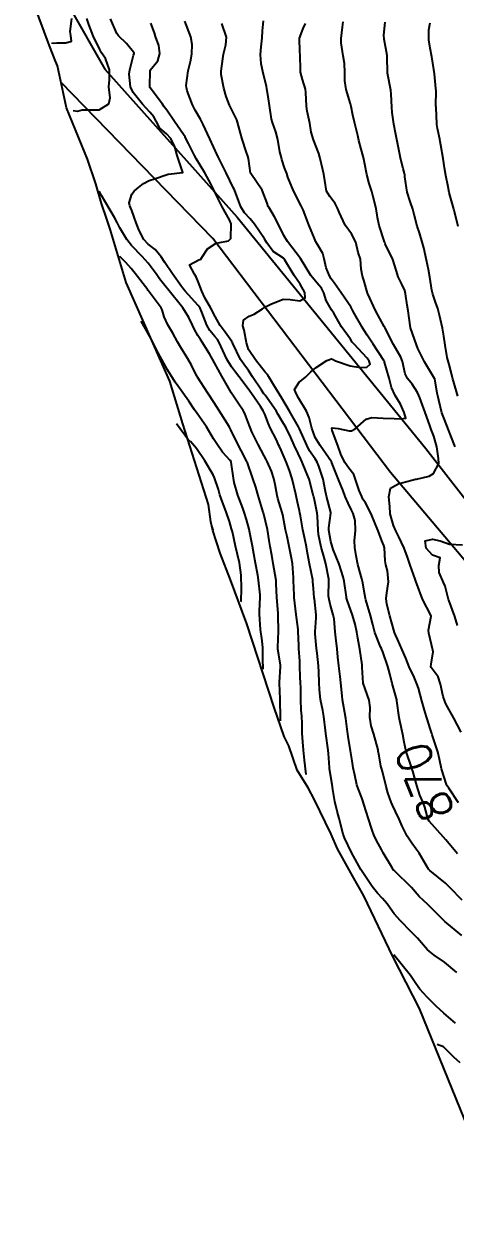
# Model space of a CAD drawing. Header units: metres. Extents: x 307586 to 320046, y 7427249 to 7434250.
# Drawn here: x 319152.3 to 319203.2, y 7427250 to 7427391 of the extents above; entities that cross this region are included whole.
import ezdxf
from ezdxf.enums import TextEntityAlignment as Align

# ---------------------------------------------------------------- set-up
doc = ezdxf.new("R2010")
doc.units = ezdxf.units.M
doc.header["$MEASUREMENT"] = 0
for name, color, linetype in [('Area', 45, 'Continuous'), ('Cotas', 45, 'Continuous'), ('Curvas de Nivel 1m', 11, 'Continuous'), ('Curvas de Nivel 5m', 15, 'Continuous'), ('Vias Secundárias', 230, 'Continuous')]:
    doc.layers.add(name, color=color, linetype=linetype)
doc.styles.add('Style-STANDARD', font='STANDARD.shx')

msp = doc.modelspace()

# ---------------------------------------------------------------- linework, layer by layer
at = {"layer": 'Area'}
msp.add_polyline3d([(319209.13, 7427249.95, 862.59), (319198.99, 7427274.79, 866.62), (319195.85, 7427280.94, 875.25), (319192.43, 7427288.1, 867.86), (319191.07, 7427290.47, 867.97), (319189.32, 7427293.63, 867.89), (319188.58, 7427295.36, 867.8), (319187.89, 7427296.76, 867.77), (319186.58, 7427299.41, 867.54), (319185.84, 7427300.82, 867.41), (319184.56, 7427302.93, 866.93), (319183.58, 7427305.81, 866.96), (319183.03, 7427306.89, 866.6), (319181.84, 7427310.32, 866.28), (319178.6, 7427320.19, 865.24), (319176.66, 7427325.4, 864.28), (319175.47, 7427328.53, 864.04), (319174.58, 7427331.21, 863.95), (319174.36, 7427332.22, 864.02), (319174.08, 7427334.26, 864.38), (319171.06, 7427343.79, 864.72), (319169.52, 7427348.83, 866.03), (319164.36, 7427360.47, 866.41), (319162.44, 7427366.75, 867.45), (319162.08, 7427367.93, 867.4), (319161.42, 7427369.79, 866.95), (319160.78, 7427372.11, 866.95), (319159.79, 7427375.02, 866.58), (319157.3, 7427381.08, 865.81), (319156.23, 7427386.02, 865.31), (319156.01, 7427386.57, 865.34), (319155.29, 7427388.39, 865.35), (319152.27, 7427396.58, 863.96)], dxfattribs=at)
at = {"layer": 'Curvas de Nivel 1m', "flags": 128}
for points, elevation in [([(319158.1, 7427380.75), (319158.6, 7427380.7), (319159.15, 7427380.84), (319159.91, 7427380.83), (319161.15, 7427380.83), (319162.31, 7427381.56), (319162.47, 7427382.26), (319162.3, 7427383.57), (319162.37, 7427384.39), (319162.38, 7427385.57), (319161.9, 7427386.89), (319161.45, 7427387.58), (319161.23, 7427387.94), (319160.44, 7427389.59), (319159.94, 7427390.92), (319159.7, 7427391.6)], 866), ([(319203.39, 7427279.06), (319201.94, 7427280.27), (319200.74, 7427281.08), (319199.96, 7427281.74), (319198.75, 7427283.11), (319198.38, 7427283.51), (319197.99, 7427283.9), (319196.77, 7427285.13), (319196.02, 7427285.97), (319195.53, 7427286.65), (319195.17, 7427287.15), (319194.64, 7427287.77), (319194.04, 7427288.4), (319193.41, 7427289.18), (319192.07, 7427291.19), (319190.97, 7427293.2), (319190.12, 7427294.95), (319189.98, 7427295.36), (319189.52, 7427297.22), (319189.29, 7427298.09), (319189, 7427299.23), (319188.77, 7427300.65), (319188.68, 7427301.24), (319188.38, 7427303.08), (319188.36, 7427303.24), (319188.24, 7427304.89), (319188.22, 7427305.24), (319188.21, 7427305.27), (319187.94, 7427307.24), (319187.9, 7427307.61), (319187.69, 7427309.25), (319187.56, 7427309.98), (319187.32, 7427311.25), (319187.19, 7427312.39), (319187.16, 7427313.25), (319187.12, 7427314.49), (319187.06, 7427315.25), (319186.91, 7427316.73), (319186.85, 7427317.26), (319186.67, 7427318.99), (319186.67, 7427319.26), (319186.79, 7427320.9), (319186.78, 7427321.26), (319186.59, 7427323.13), (319186.57, 7427323.26), (319186.47, 7427324.37), (319186.4, 7427325.18), (319186.39, 7427325.26), (319186.38, 7427325.37), (319186.01, 7427327.27), (319185.77, 7427328.52), (319185.64, 7427329.27), (319185.47, 7427330.2), (319185.23, 7427331.28), (319184.93, 7427332.94), (319184.86, 7427333.29), (319184.82, 7427333.52), (319184.6, 7427334.56), (319184.44, 7427335.29), (319184.4, 7427335.5), (319183.95, 7427337.3), (319183.64, 7427338.3), (319183.25, 7427339.3), (319182.67, 7427340.68), (319182.47, 7427341.11), (319182.36, 7427341.31), (319182.09, 7427341.91), (319181.36, 7427343.33), (319181.15, 7427343.77), (319180.72, 7427344.93), (319180.55, 7427345.34), (319180.22, 7427345.85), (319179.14, 7427347.36), (319178.75, 7427347.9), (319177.65, 7427349.38), (319177.27, 7427349.88), (319176.78, 7427350.53), (319176.24, 7427351.4), (319175.75, 7427352.46), (319175.34, 7427353.4), (319175.15, 7427353.73), (319174.83, 7427354.09), (319174.22, 7427354.79), (319173.88, 7427355.42), (319173.3, 7427356.98), (319173.1, 7427357.43), (319172.87, 7427357.76), (319171.32, 7427359.45), (319171.13, 7427359.69), (319170.9, 7427359.98), (319169.83, 7427361.47), (319168.93, 7427362.82), (319168.5, 7427363.49), (319167.79, 7427364.34), (319166.96, 7427365), (319166.45, 7427365.52), (319165.87, 7427366.62), (319165.54, 7427367.52), (319165, 7427368.96), (319164.77, 7427369.53), (319164.7, 7427369.85), (319165.03, 7427370.87), (319165.31, 7427371.25), (319165.61, 7427371.52), (319166.41, 7427372.15), (319167.05, 7427372.49), (319167.8, 7427372.75), (319169.06, 7427373.18), (319169.3, 7427373.24), (319171.06, 7427373.46), (319170.36, 7427375.47), (319170.1, 7427376.46), (319169.63, 7427377.47), (319169.12, 7427378.02), (319168.31, 7427378.68), (319167.89, 7427379.5), (319167.63, 7427380), (319167.14, 7427380.55), (319166.27, 7427381.52), (319165.17, 7427382.87), (319164.85, 7427383.54), (319164.71, 7427385.05), (319164.78, 7427385.54), (319165.23, 7427387.29), (319165.29, 7427387.47), (319165.3, 7427387.53), (319165.23, 7427387.66), (319164.38, 7427388.68), (319163.46, 7427389.56), (319163.36, 7427389.67), (319163.26, 7427389.85), (319162.49, 7427391.57)], 867), ([(319203.99, 7427283.4), (319202, 7427285.07), (319200.03, 7427287.04), (319199.97, 7427287.09), (319198.97, 7427288.03), (319198.05, 7427289.06), (319198, 7427289.12), (319196.07, 7427291), (319196, 7427291.07), (319195.94, 7427291.14), (319195.74, 7427291.49), (319194.71, 7427293.16), (319194.49, 7427293.55), (319194.11, 7427294.25), (319193.65, 7427295.17), (319193.36, 7427295.95), (319192.96, 7427297.18), (319192.43, 7427298.92), (319192.35, 7427299.19), (319192.18, 7427299.65), (319191.74, 7427300.75), (319191.6, 7427301.2), (319191.35, 7427302.34), (319191.18, 7427303.21), (319191.04, 7427304.02), (319190.84, 7427305.21), (319190.59, 7427306.89), (319190.53, 7427307.22), (319190.49, 7427307.43), (319190.29, 7427309), (319190.26, 7427309.22), (319190.26, 7427309.26), (319189.92, 7427311.22), (319189.86, 7427311.68), (319189.7, 7427313.23), (319189.61, 7427313.97), (319189.46, 7427315.23), (319189.36, 7427316.24), (319189.28, 7427317.23), (319189.11, 7427318.53), (319189.02, 7427319.23), (319188.9, 7427320.77), (319188.81, 7427321.24), (319188.45, 7427322.51), (319188.27, 7427323.24), (319188.26, 7427323.45), (319188.29, 7427325.24), (319188.27, 7427325.46), (319187.95, 7427327.25), (319187.74, 7427328.03), (319187.37, 7427329.25), (319187.08, 7427330.72), (319187.03, 7427331.26), (319186.95, 7427332.88), (319186.92, 7427333.26), (319186.6, 7427334.82), (319186.51, 7427335.17), (319186.48, 7427335.26), (319186.45, 7427335.42), (319185.95, 7427337.27), (319185.59, 7427338.22), (319185.13, 7427339.28), (319184.97, 7427339.6), (319184.66, 7427340.27), (319184.21, 7427341.29), (319183.81, 7427342.18), (319183.26, 7427343.3), (319182.71, 7427344.24), (319182.31, 7427344.9), (319182.05, 7427345.32), (319180.75, 7427347.17), (319180.62, 7427347.34), (319180.34, 7427347.76), (319179.29, 7427349.35), (319178.78, 7427350.08), (319178.23, 7427350.81), (319177.87, 7427351.37), (319176.94, 7427353.27), (319176.9, 7427353.39), (319176.88, 7427353.44), (319176.82, 7427353.52), (319176.04, 7427354.6), (319175.47, 7427355.4), (319174.86, 7427356.46), (319174.35, 7427357.42), (319173.65, 7427358.66), (319173.28, 7427359.43), (319172.9, 7427360.48), (319172.61, 7427361.14), (319172.42, 7427361.44), (319171.83, 7427362.54), (319172.94, 7427363.13), (319173.16, 7427363.21), (319173.29, 7427363.43), (319173.94, 7427364.43), (319174.96, 7427365.09), (319175.21, 7427365.16), (319176.45, 7427365.4), (319176.7, 7427365.66), (319176.74, 7427367.39), (319176.54, 7427367.85), (319175.68, 7427369.4), (319175.03, 7427370.72), (319174.7, 7427371.41), (319174.36, 7427372.1), (319173.64, 7427373.42), (319173.07, 7427374.32), (319172.65, 7427375.01), (319172.42, 7427375.44), (319171.7, 7427376.86), (319171.41, 7427377.46), (319171.31, 7427377.65), (319171.12, 7427377.93), (319170.06, 7427379.47), (319169.15, 7427380.79), (319168.85, 7427381.19), (319168.63, 7427381.49), (319167.18, 7427383.43), (319167.14, 7427383.51), (319167.13, 7427383.57), (319167.2, 7427385.51), (319168.07, 7427386.64), (319168.34, 7427387.49), (319168.19, 7427388.45), (319167.82, 7427389.5), (319167.68, 7427389.93), (319167.27, 7427391.05)], 868), ([(319204.04, 7427287.58), (319202.6, 7427289.06), (319202.06, 7427289.59), (319200.22, 7427291.09), (319200.08, 7427291.26), (319198.94, 7427293.11), (319198.61, 7427293.62), (319198.11, 7427294.29), (319197.55, 7427295.13), (319196.96, 7427296.31), (319196.58, 7427297.14), (319196.16, 7427298.06), (319195.82, 7427298.8), (319195.66, 7427299.15), (319195.27, 7427300.24), (319195.02, 7427301.16), (319194.62, 7427302.76), (319194.51, 7427303.17), (319194.45, 7427303.39), (319194.24, 7427304.61), (319194.13, 7427305.17), (319194.11, 7427305.31), (319193.6, 7427307.18), (319193.29, 7427308.17), (319193.13, 7427309.18), (319193.17, 7427310.31), (319193.05, 7427311.18), (319192.34, 7427313.19), (319192.23, 7427315.06), (319192.22, 7427315.19), (319192.21, 7427315.35), (319191.94, 7427317.2), (319191.71, 7427318.51), (319191.58, 7427319.2), (319191.38, 7427320.16), (319191.09, 7427321.21), (319190.46, 7427322.98), (319190.39, 7427323.22), (319190.37, 7427323.32), (319190.09, 7427325.22), (319189.99, 7427325.73), (319189.51, 7427327.23), (319188.81, 7427328.96), (319188.71, 7427329.24), (319188.54, 7427329.92), (319188.3, 7427331.24), (319188.29, 7427331.51), (319188.53, 7427333.24), (319188.52, 7427333.31), (319188.01, 7427335.25), (319187.87, 7427335.99), (319187.61, 7427337.25), (319187.12, 7427338.78), (319186.91, 7427339.26), (319186.66, 7427339.66), (319186.01, 7427340.62), (319185.68, 7427341.27), (319184.81, 7427343.18), (319184.77, 7427343.29), (319184.75, 7427343.34), (319184.7, 7427343.42), (319183.65, 7427345.3), (319182.75, 7427346.83), (319182.44, 7427347.31), (319181.79, 7427348.35), (319181.2, 7427349.33), (319181.04, 7427349.6), (319180.78, 7427349.9), (319179.61, 7427351.35), (319178.81, 7427352.57), (319178.55, 7427353.36), (319178.3, 7427354.83), (319178.12, 7427355.37), (319178.2, 7427356.02), (319178.86, 7427356.49), (319179.47, 7427356.74), (319180.44, 7427357.34), (319180.69, 7427357.52), (319180.88, 7427357.63), (319181.45, 7427357.91), (319182.88, 7427358.48), (319183.71, 7427358.47), (319184.88, 7427358.29), (319185.51, 7427358.66), (319185.47, 7427359.28), (319184.9, 7427360.25), (319184.21, 7427361.3), (319183.06, 7427363.19), (319182.98, 7427363.31), (319182.94, 7427363.34), (319181.73, 7427364.11), (319180.96, 7427365.15), (319180.86, 7427365.34), (319180.68, 7427365.63), (319179.49, 7427367.35), (319179, 7427367.96), (319178.33, 7427368.69), (319177.88, 7427369.38), (319177.66, 7427370.02), (319177.14, 7427371.39), (319177.04, 7427371.61), (319176.15, 7427373.4), (319175.21, 7427375.28), (319175.15, 7427375.41), (319175.08, 7427375.54), (319174.23, 7427377.42), (319173.46, 7427379.1), (319173.3, 7427379.43), (319173.14, 7427379.73), (319172.51, 7427380.8), (319172.18, 7427381.44), (319171.55, 7427383.08), (319171.46, 7427383.46), (319171.45, 7427383.73), (319171.69, 7427385.45), (319171.98, 7427386.69), (319172.12, 7427387.45), (319172.15, 7427388.55), (319172, 7427389.45), (319171.27, 7427391.29)], 869), ([(319203.62, 7427299.06), (319202.47, 7427300.79), (319202.28, 7427301.07), (319202.2, 7427301.23), (319201.59, 7427303.08), (319201.36, 7427304.21), (319201.16, 7427305.09), (319200.62, 7427306.74), (319200.5, 7427307.1), (319200.44, 7427307.26), (319200.28, 7427307.73), (319199.87, 7427309.1), (319199.68, 7427309.72), (319199.26, 7427311.11), (319198.87, 7427312.58), (319198.69, 7427313.12), (319198.35, 7427313.9), (319197.79, 7427315.13), (319197.38, 7427316.13), (319196.97, 7427317.13), (319196.41, 7427318.38), (319196.15, 7427318.89), (319196.05, 7427319.15), (319195.71, 7427320.43), (319195.5, 7427321.15), (319195.13, 7427322.49), (319195.05, 7427323.16), (319195.14, 7427323.83), (319195.34, 7427325.16), (319195.21, 7427326.45), (319195.03, 7427327.16), (319194.96, 7427327.61), (319194.86, 7427329.17), (319194.79, 7427329.42), (319194.54, 7427330), (319194.1, 7427331.17), (319193.82, 7427331.92), (319193.28, 7427333.18), (319192.6, 7427334.45), (319192.32, 7427334.91), (319192.19, 7427335.2), (319191.87, 7427335.94), (319191.45, 7427337.21), (319191.24, 7427337.81), (319190.65, 7427338.55), (319190.17, 7427339.22), (319189.7, 7427340.19), (319189.34, 7427341.23), (319188.7, 7427343.01), (319188.65, 7427343.24), (319188.7, 7427343.32), (319189.39, 7427343.23), (319190.7, 7427342.96), (319190.95, 7427342.96), (319191.38, 7427343.21), (319192.71, 7427344.32), (319193.37, 7427344.53), (319194.72, 7427344.47), (319196, 7427344.43), (319196.72, 7427344.37), (319197.39, 7427344.46), (319197.2, 7427345.14), (319196.74, 7427346.12), (319196.14, 7427347.15), (319195.68, 7427348.08), (319195.41, 7427349.16), (319194.88, 7427351.08), (319194.85, 7427351.17), (319194.79, 7427351.28), (319193.54, 7427353.18), (319192.83, 7427354.24), (319192.46, 7427354.81), (319192.23, 7427355.2), (319191.33, 7427356.75), (319191.08, 7427357.22), (319191.01, 7427357.36), (319190.88, 7427357.59), (319189.73, 7427359.23), (319188.9, 7427360.43), (319188.57, 7427360.91), (319188.36, 7427361.25), (319187.99, 7427362.19), (319187.75, 7427363.26), (319187.56, 7427363.87), (319186.96, 7427364.93), (319186.77, 7427365.27), (319186.59, 7427365.65), (319185.94, 7427367.28), (319185.25, 7427369.05), (319185.14, 7427369.29), (319185.02, 7427369.53), (319184.1, 7427371.3), (319183.46, 7427372.91), (319183.32, 7427373.31), (319183.07, 7427374.01), (319182.74, 7427374.98), (319182.64, 7427375.32), (319182.51, 7427375.9), (319182.27, 7427377.32), (319182.04, 7427378.25), (319181.63, 7427379.33), (319181.52, 7427379.72), (319181.28, 7427381.34), (319181.16, 7427382.12), (319180.97, 7427383.34), (319180.92, 7427383.61), (319180.51, 7427385.35), (319180.31, 7427386.25), (319180.21, 7427387.35), (319180.3, 7427388.29), (319180.4, 7427389.35), (319180.45, 7427390.16), (319180.56, 7427391.35)], 871), ([(319203.92, 7427307.41), (319203.07, 7427309.06), (319202.31, 7427310.4), (319202.08, 7427310.84), (319201.98, 7427311.07), (319201.8, 7427311.6), (319201.48, 7427313.08), (319201.21, 7427313.95), (319200.36, 7427315.05), (319200.34, 7427315.1), (319200.33, 7427315.13), (319200.37, 7427315.44), (319200.6, 7427316.89), (319200.57, 7427317.1), (319200.53, 7427317.24), (319200.4, 7427317.74), (319200.09, 7427319.1), (319200.08, 7427319.44), (319200.36, 7427321.1), (319200.33, 7427321.2), (319199.36, 7427323.11), (319198.69, 7427324.91), (319198.62, 7427325.12), (319198.49, 7427325.45), (319197.91, 7427327.13), (319197.6, 7427328.05), (319197.17, 7427329.13), (319196.55, 7427330.46), (319196.32, 7427330.91), (319196.21, 7427331.15), (319195.91, 7427331.8), (319195.54, 7427333.16), (319195.48, 7427334.04), (319195.38, 7427335.16), (319195.59, 7427336.19), (319196.63, 7427336.77), (319196.93, 7427336.84), (319198.09, 7427337.13), (319198.52, 7427337.24), (319198.63, 7427337.27), (319200.14, 7427337.6), (319200.64, 7427337.91), (319201.28, 7427339.09), (319201.26, 7427339.69), (319201.05, 7427341.09), (319200.69, 7427342.35), (319200.39, 7427343.1), (319200.21, 7427343.6), (319199.65, 7427345.11), (319199.02, 7427346.85), (319198.92, 7427347.12), (319198.76, 7427347.5), (319198.12, 7427348.48), (319197.59, 7427349.14), (319197.31, 7427349.68), (319197, 7427351.15), (319196.8, 7427351.64), (319195.93, 7427353.16), (319194.94, 7427355.07), (319194.89, 7427355.17), (319194.84, 7427355.26), (319193.79, 7427357.18), (319192.89, 7427359.12), (319192.87, 7427359.17), (319192.87, 7427359.19), (319192.44, 7427360.73), (319192.27, 7427361.2), (319192.1, 7427362.03), (319192.01, 7427363.2), (319191.77, 7427364.02), (319191.47, 7427365.21), (319190.98, 7427366.2), (319190.21, 7427367.23), (319189.49, 7427368.75), (319189.3, 7427369.24), (319189.02, 7427369.77), (319188.41, 7427370.63), (319188.02, 7427371.26), (319187.8, 7427372.51), (319187.68, 7427373.26), (319187.57, 7427373.77), (319187.23, 7427375.27), (319187.09, 7427375.68), (319186.46, 7427377.28), (319186.21, 7427378.19), (319186.03, 7427379.28), (319185.73, 7427380.7), (319185.64, 7427381.29), (319185.59, 7427382.88), (319185.52, 7427383.29), (319185.19, 7427384.43), (319184.96, 7427385.29), (319184.93, 7427385.57), (319184.9, 7427387.29), (319184.85, 7427387.68), (319184.83, 7427389.29), (319185.26, 7427390.45), (319185.55, 7427391.01)], 872), ([(319203.21, 7427341.06), (319202.69, 7427342.39), (319202.43, 7427343.07), (319201.95, 7427344.31), (319201.64, 7427345.09), (319201.27, 7427346.57), (319201.15, 7427347.09), (319201.08, 7427347.41), (319200.79, 7427349.1), (319200.79, 7427349.12), (319200.77, 7427349.15), (319199.58, 7427351.11), (319198.82, 7427352.66), (319198.64, 7427353.12), (319198.16, 7427354.45), (319197.93, 7427355.13), (319197.76, 7427356.24), (319197.64, 7427357.14), (319197.53, 7427357.79), (319197.36, 7427359.14), (319197.27, 7427359.51), (319196.9, 7427360.27), (319196.48, 7427361.15), (319196.29, 7427361.79), (319195.86, 7427363.16), (319194.96, 7427365.04), (319194.9, 7427365.17), (319194.85, 7427365.28), (319194.24, 7427367.18), (319194.05, 7427368.13), (319193.88, 7427369.18), (319193.49, 7427370.72), (319193.35, 7427371.19), (319193.05, 7427372.15), (319192.77, 7427373.19), (319192.5, 7427374.62), (319192.38, 7427375.2), (319192.11, 7427376.19), (319191.85, 7427377.21), (319191.71, 7427377.8), (319191.36, 7427379.22), (319191.32, 7427379.4), (319191.14, 7427380.2), (319190.92, 7427381.22), (319190.83, 7427381.55), (319190.34, 7427383.23), (319190.17, 7427384.25), (319190.17, 7427385.23), (319190.14, 7427386.31), (319190, 7427387.23), (319189.75, 7427388.73), (319189.75, 7427389.24), (319189.92, 7427390.58), (319189.98, 7427391.23)], 873), ([(319203.54, 7427347.06), (319203.01, 7427348.83), (319202.94, 7427349.07), (319202.78, 7427349.74), (319202.52, 7427350.8), (319202.43, 7427351.08), (319202.27, 7427351.61), (319202.03, 7427353.08), (319201.88, 7427354.13), (319201.72, 7427355.09), (319201.35, 7427356.61), (319201.23, 7427357.09), (319201.16, 7427357.38), (319200.88, 7427358.16), (319200.56, 7427359.1), (319200.45, 7427359.55), (319200.23, 7427361.11), (319200.06, 7427361.98), (319199.81, 7427363.11), (319199.51, 7427364.56), (319199.37, 7427365.12), (319198.98, 7427366.33), (319198.73, 7427367.12), (319198.37, 7427368.49), (319198.21, 7427369.13), (319197.91, 7427370.03), (319197.53, 7427371.14), (319197.28, 7427372.93), (319197.26, 7427373.15), (319197.23, 7427373.31), (319197.07, 7427373.9), (319196.76, 7427375.15), (319196.67, 7427375.57), (319196.35, 7427377.16), (319196.16, 7427378.12), (319195.98, 7427379.16), (319195.78, 7427380.53), (319195.72, 7427381.16), (319195.66, 7427382.68), (319195.6, 7427383.17), (319195.2, 7427385.17), (319195.18, 7427387.17), (319195.16, 7427387.24), (319194.81, 7427389.17), (319194.79, 7427389.64), (319194.93, 7427391.17)], 874), ([(319185.63, 7427302.41), (319185.4, 7427304.11), (319185.31, 7427305.27), (319185.22, 7427306.25), (319185.15, 7427307.28), (319185.13, 7427308.43), (319185.08, 7427309.28), (319185.03, 7427310.01), (319185, 7427311.28), (319184.97, 7427312.64), (319184.94, 7427313.28), (319184.92, 7427313.85), (319184.88, 7427315.28), (319184.86, 7427315.77), (319184.76, 7427317.28), (319184.74, 7427317.64), (319184.68, 7427319.29), (319184.66, 7427319.53), (319184.43, 7427321.29), (319184.21, 7427323.29), (319184.2, 7427323.56), (319184.13, 7427325.29), (319184.11, 7427325.67), (319183.98, 7427327.3), (319183.88, 7427327.93), (319183.61, 7427329.3), (319183.36, 7427330.49), (319183.18, 7427331.3), (319182.84, 7427333.05), (319182.78, 7427333.31), (319182.59, 7427333.96), (319182.28, 7427334.99), (319182.19, 7427335.32), (319181.94, 7427336.64), (319181.79, 7427337.32), (319181.51, 7427338.2), (319181.01, 7427339.33), (319180.89, 7427339.57), (319180.66, 7427340), (319179.93, 7427341.35), (319179.2, 7427342.85), (319178.98, 7427343.36), (319178.71, 7427344.07), (319178.37, 7427345.01), (319178.18, 7427345.37), (319177.59, 7427346.23), (319176.8, 7427347.39), (319176.74, 7427347.47), (319175.66, 7427349.4), (319174.79, 7427350.97), (319174.54, 7427351.41), (319174.18, 7427352.03), (319173.31, 7427353.43), (319173.12, 7427353.72), (319172.83, 7427354.23), (319172.4, 7427355), (319172.18, 7427355.44), (319171.74, 7427356.33), (319171.03, 7427357.46), (319170.87, 7427357.68), (319169.42, 7427359.47), (319168.9, 7427360.12), (319168.3, 7427360.89), (319167.88, 7427361.5), (319166.93, 7427362.75), (319166.22, 7427363.52), (319164.96, 7427364.84), (319164.41, 7427365.54), (319163.62, 7427366.9), (319163.3, 7427367.55), (319162.99, 7427368.14), (319161.44, 7427370.73), (319161.14, 7427371.23)], 866), ([(319180.52, 7427314.84), (319180.52, 7427315.02), (319180.52, 7427315.18), (319180.52, 7427315.34), (319180.51, 7427315.49), (319180.48, 7427317.34), (319180.4, 7427318.18), (319180.23, 7427319.53), (319180.1, 7427321.34), (319180.1, 7427321.68), (319180.19, 7427323.34), (319180.19, 7427323.62), (319179.99, 7427325.34), (319179.9, 7427325.93), (319179.64, 7427327.35), (319179.44, 7427328.43), (319179.27, 7427329.35), (319178.97, 7427330.93), (319178.88, 7427331.36), (319178.57, 7427332.51), (319178.3, 7427333.36), (319178.12, 7427333.84), (319177.54, 7427335.37), (319177.12, 7427336.87), (319177.02, 7427337.38), (319176.75, 7427339.28), (319176.72, 7427339.38), (319176.7, 7427339.43), (319176.65, 7427339.48), (319175.72, 7427340.45), (319175.04, 7427341.41), (319174.68, 7427342.02), (319173.82, 7427343.42), (319172.72, 7427345.02), (319172.44, 7427345.43), (319171.76, 7427346.47), (319171.03, 7427347.46), (319170.75, 7427347.82), (319170.14, 7427348.7), (319169.22, 7427350.15), (319168.13, 7427352.17), (319167.14, 7427354.11), (319166.14, 7427355.89)], 864), ([(319177.88, 7427322.8), (319177.95, 7427322.87), (319177.98, 7427324.35), (319177.93, 7427325.93), (319177.73, 7427327.37), (319177.51, 7427328.38), (319177.28, 7427329.37), (319176.9, 7427331.03), (319176.81, 7427331.38), (319176.57, 7427332.25), (319176.18, 7427333.39), (319175.73, 7427334.53), (319175.43, 7427335.4), (319175.25, 7427336.04), (319174.8, 7427337.41), (319174.63, 7427337.79), (319173.64, 7427339.42), (319172.67, 7427340.89), (319171.93, 7427341.69), (319171.7, 7427341.88), (319170.3, 7427343.77)], 863), ([(319174.62, 7427331.24), (319174.61, 7427331.35), (319174.6, 7427331.41), (319174.56, 7427331.55), (319174.5, 7427331.62), (319174.47, 7427331.65)], 862), ([(319203.49, 7427319.99), (319203.17, 7427321.06), (319202.46, 7427323), (319202.44, 7427323.07), (319202.02, 7427324.62), (319201.83, 7427325.08), (319201.33, 7427326.26), (319201.3, 7427327.09), (319201.42, 7427327.98), (319200.52, 7427328.3), (319199.78, 7427329.11), (319199.68, 7427329.97), (319200.54, 7427330.17), (319201.42, 7427329.97), (319202.54, 7427329.6), (319204.09, 7427329.5)], 873), ([(319203.27, 7427273.06), (319201.87, 7427274.26), (319200.96, 7427275.08), (319199.9, 7427276.15), (319199.03, 7427277.1), (319198.55, 7427277.75), (319197.93, 7427278.71), (319195.95, 7427281.14)], 866)]:
    msp.add_lwpolyline(points, dxfattribs=dict(at, elevation=elevation))
at = {"layer": 'Curvas de Nivel 5m', "flags": 128}
for points, elevation in [([(319155.54, 7427388.76), (319155.72, 7427388.69), (319156.15, 7427388.73), (319157.24, 7427388.74), (319157.91, 7427388.95), (319157.8, 7427389.62), (319157.74, 7427390.1), (319157.94, 7427391.62)], 865), ([(319203.5, 7427293.06), (319202.12, 7427294.7), (319201.81, 7427295.07), (319200.15, 7427296.9), (319200.04, 7427297.09), (319199.64, 7427298.57), (319199.43, 7427299.1), (319199.04, 7427299.96), (319198.68, 7427301.11), (319198.22, 7427302.8), (319198.11, 7427303.12), (319198.05, 7427303.29), (319197.43, 7427305.13), (319197.18, 7427306.21), (319197.03, 7427307.13), (319196.67, 7427308.75), (319196.59, 7427309.14), (319196.34, 7427311.11), (319196.34, 7427311.14), (319196.31, 7427311.23), (319195.76, 7427313.15), (319195.48, 7427314.28), (319195.25, 7427315.16), (319194.68, 7427316.88), (319194.56, 7427317.17), (319194.5, 7427317.28), (319194.4, 7427317.49), (319193.72, 7427319.18), (319193.48, 7427320.12), (319193.22, 7427321.18), (319192.64, 7427323.01), (319192.6, 7427323.19), (319192.47, 7427324.04), (319192.32, 7427325.03), (319192.28, 7427325.19), (319192.17, 7427325.51), (319191.72, 7427327.2), (319191.52, 7427328.2), (319191.34, 7427329.21), (319191.32, 7427329.99), (319191.43, 7427331.21), (319191.4, 7427332.38), (319191.16, 7427333.21), (319190.98, 7427333.6), (319190.59, 7427334.41), (319190.23, 7427335.22), (319189.97, 7427335.87), (319189.44, 7427337.23), (319188.65, 7427339.19), (319188.63, 7427339.24), (319188.59, 7427339.31), (319187.26, 7427341.25), (319186.69, 7427342.19), (319186.28, 7427343.27), (319185.96, 7427344.52), (319185.64, 7427345.28), (319184.75, 7427346.77), (319184.45, 7427347.29), (319184.23, 7427347.83), (319184.77, 7427348.71), (319185.1, 7427348.95), (319185.52, 7427349.28), (319186.15, 7427349.91), (319186.78, 7427350.45), (319188.04, 7427351.25), (319188.6, 7427351.44), (319188.8, 7427351.38), (319189.09, 7427351.24), (319190.79, 7427350.65), (319192.04, 7427350.45), (319192.79, 7427350.47), (319193.16, 7427350.81), (319193.06, 7427351.19), (319192.8, 7427351.55), (319191.23, 7427353.21), (319191.05, 7427353.44), (319190.83, 7427353.77), (319189.8, 7427355.23), (319188.87, 7427356.84), (319188.61, 7427357.24), (319187.96, 7427358.33), (319187.69, 7427359.26), (319187.44, 7427359.8), (319186.9, 7427360.38), (319186.17, 7427361.28), (319184.94, 7427363.29), (319183.41, 7427365.31), (319182.97, 7427366.02), (319182.33, 7427367.32), (319181.87, 7427368.2), (319181.19, 7427369.34), (319181.13, 7427369.45), (319181.02, 7427369.83), (319180.4, 7427371.35), (319179.06, 7427373.32), (319179.05, 7427373.36), (319178.8, 7427375.09), (319178.73, 7427375.37), (319178.53, 7427375.93), (319178.07, 7427377.38), (319177.84, 7427378.1), (319177.51, 7427379.38), (319177.42, 7427379.67), (319177.14, 7427380.22), (319176.54, 7427381.4), (319176.15, 7427382.42), (319175.9, 7427383.4), (319175.58, 7427385.02), (319175.57, 7427385.41), (319175.75, 7427386.87), (319175.83, 7427387.4), (319176.13, 7427388.51), (319176.21, 7427389.4), (319175.66, 7427391.02)], 870), ([(319203.56, 7427367.06), (319203.09, 7427368.99), (319203.07, 7427369.07), (319203.01, 7427369.27), (319202.62, 7427370.67), (319202.51, 7427371.08), (319202.37, 7427371.76), (319202.12, 7427373.08), (319201.97, 7427373.98), (319201.79, 7427375.09), (319201.52, 7427376.68), (319201.45, 7427377.09), (319201.39, 7427377.37), (319201.13, 7427378.63), (319201.05, 7427379.1), (319201.03, 7427379.2), (319200.95, 7427381.1), (319200.94, 7427381.32), (319200.95, 7427383.1), (319200.94, 7427383.35), (319200.77, 7427385.1), (319200.7, 7427385.61), (319200.45, 7427387.11), (319200.24, 7427388.11), (319200.09, 7427389.11), (319200.1, 7427390.28), (319200.24, 7427391.11)], 875), ([(319182.57, 7427308.73), (319182.57, 7427309.03), (319182.56, 7427309.31), (319182.54, 7427311.08), (319182.54, 7427311.31), (319182.45, 7427313.2), (319182.45, 7427313.31), (319182.57, 7427315.1), (319182.56, 7427315.31), (319182.38, 7427316.54), (319182.28, 7427317.21), (319182.27, 7427317.31), (319182.27, 7427317.43), (319182.35, 7427319.31), (319182.31, 7427321.19), (319182.3, 7427321.31), (319182.3, 7427321.45), (319182.13, 7427323.31), (319182.08, 7427324.92), (319182.06, 7427325.32), (319181.83, 7427326.65), (319181.71, 7427327.32), (319181.54, 7427328.31), (319181.36, 7427329.33), (319181.25, 7427330.04), (319181.03, 7427331.33), (319180.58, 7427333.27), (319180.56, 7427333.34), (319180.55, 7427333.37), (319179.96, 7427335.35), (319179.66, 7427336.3), (319179.32, 7427337.35), (319178.65, 7427339.29), (319178.62, 7427339.36), (319177.94, 7427340.64), (319177.52, 7427341.38), (319176.7, 7427343.09), (319176.55, 7427343.39), (319176.3, 7427343.8), (319175.29, 7427345.4), (319174.73, 7427346.27), (319174.01, 7427347.42), (319172.77, 7427349.31), (319172.7, 7427349.43), (319172.06, 7427350.71), (319171.64, 7427351.45), (319170.81, 7427352.79), (319170.43, 7427353.46), (319169.85, 7427354.49), (319169.27, 7427355.48), (319168.85, 7427356.43), (319168.61, 7427357.23), (319168.48, 7427357.49), (319167.2, 7427359.2), (319166.95, 7427359.51), (319166.92, 7427359.54), (319166.89, 7427359.59), (319165.42, 7427361.52), (319164.92, 7427362.12), (319164.29, 7427362.82), (319163.6, 7427363.54)], 865), ([(319203.81, 7427268.38), (319203.07, 7427269.06), (319201.83, 7427270.29), (319201.09, 7427270.55)], 865)]:
    msp.add_lwpolyline(points, dxfattribs=dict(at, elevation=elevation))
at = {"layer": 'Vias Secundárias'}
for points in [[(319157.55, 7427393.15), (319161.81, 7427385.63), (319177.47, 7427368.16), (319199.75, 7427340.89), (319219.2, 7427315.95), (319231.59, 7427305.6), (319247.82, 7427288.86), (319261.87, 7427277.95), (319287.8, 7427257.38), (319296.16, 7427249.95)], [(319157.55, 7427393.15), (319161.81, 7427385.63), (319177.47, 7427368.16), (319199.75, 7427340.89), (319219.2, 7427315.95), (319231.59, 7427305.6), (319247.82, 7427288.86), (319261.87, 7427277.95), (319287.8, 7427257.38), (319296.16, 7427249.95)], [(319291.18, 7427249.95), (319286.14, 7427254.87), (319260.33, 7427275.35), (319239.4, 7427292.7), (319229.04, 7427302.77), (319216.51, 7427313.25), (319195.58, 7427338.05), (319174.59, 7427365.67), (319156.64, 7427384.1)], [(319291.18, 7427249.95), (319286.14, 7427254.87), (319260.33, 7427275.35), (319239.4, 7427292.7), (319229.04, 7427302.77), (319216.51, 7427313.25), (319195.58, 7427338.05), (319174.59, 7427365.67), (319156.64, 7427384.1)]]:
    msp.add_lwpolyline(points, dxfattribs=at)

# ---------------------------------------------------------------- texts
at = {"layer": 'Cotas', "style": 'Style-STANDARD'}
msp.add_text('870', height=4, rotation=111.8279, dxfattribs=at).set_placement((319199.58, 7427301.54, 870), align=Align.MIDDLE_CENTER)

doc.saveas('drawing.dxf')
